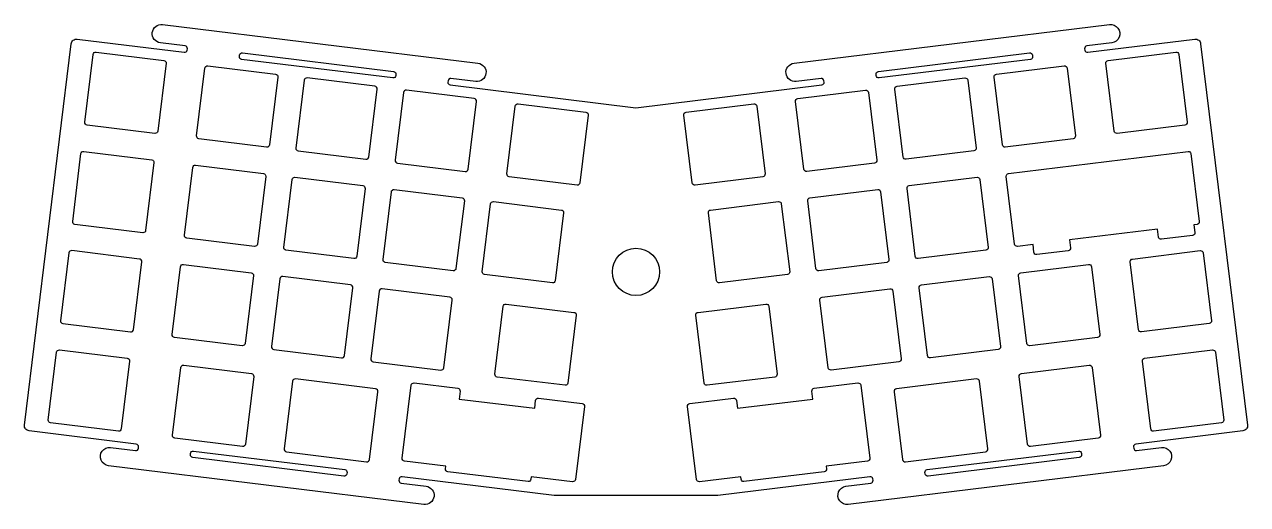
# Model space of a CAD drawing. Header units: millimetres. Extents: x -218 to 15, y 176 to 267.
import ezdxf

# ---------------------------------------------------------------- set-up
doc = ezdxf.new("R2010")
doc.units = ezdxf.units.MM
doc.header["$MEASUREMENT"] = 0

msp = doc.modelspace()

# ---------------------------------------------------------------- linework, layer by layer
for points in [[(-6.46, 186.51, 0.414214), (-5.91, 186.08), (-1.19, 186.65, -1), (-0.76, 183.18), (-60.81, 175.81, -1), (-61.24, 179.28), (-56.53, 179.86, 0.414214), (-56.09, 180.42), (-56.12, 180.67, 0.414214), (-56.68, 181.1), (-85.66, 177.54), (-116.78, 177.54), (-145.76, 181.1, 0.414214), (-146.32, 180.67), (-146.35, 180.42, 0.414214), (-145.91, 179.86), (-141.2, 179.28, -1), (-141.62, 175.81), (-201.67, 183.18, -1), (-201.25, 186.65), (-196.53, 186.08, 0.414214), (-195.97, 186.51), (-195.94, 186.76, 0.414214), (-196.38, 187.32), (-216.78, 189.82, -0.414214), (-217.65, 190.93), (-208.73, 263.54, -0.414214), (-207.62, 264.41), (-187.22, 261.91, 0.414214), (-186.66, 262.34), (-186.63, 262.59, 0.414214), (-187.07, 263.15), (-191.78, 263.72, -1), (-191.36, 267.2), (-131.31, 259.83, -1), (-131.73, 256.35), (-136.45, 256.93, 0.414214), (-137.01, 256.49), (-137.04, 256.25, 0.414214), (-136.6, 255.69), (-101.22, 251.35), (-65.84, 255.69, 0.414214), (-65.4, 256.25), (-65.43, 256.49, 0.414214), (-65.99, 256.93), (-70.7, 256.35, -1), (-71.13, 259.83), (-11.08, 267.2, -1), (-10.65, 263.72), (-15.37, 263.15, 0.414214), (-15.8, 262.59), (-15.77, 262.34, 0.414214), (-15.22, 261.91), (5.18, 264.41, -0.414214), (6.29, 263.54), (15.21, 190.93, -0.414214), (14.34, 189.82), (-6.06, 187.32, 0.414214), (-6.49, 186.76)], [(-204.01, 261.95), (-191.11, 260.37, -0.414214), (-190.67, 259.81), (-192.25, 246.91, -0.414214), (-192.81, 246.47), (-205.71, 248.06, -0.414214), (-206.15, 248.61), (-204.57, 261.52, -0.414214)], [(-176.15, 261.8), (-147.37, 258.27, -0.414214), (-146.93, 257.71), (-146.96, 257.47, -0.414214), (-147.52, 257.03), (-176.3, 260.57, -0.414214), (-176.74, 261.12), (-176.71, 261.37, -0.414214)], [(-55.07, 258.27), (-26.29, 261.8, -0.414214), (-25.73, 261.37), (-25.7, 261.12, -0.414214), (-26.13, 260.57), (-54.92, 257.03, -0.414214), (-55.48, 257.47), (-55.51, 257.71, -0.414214)], [(2.13, 261.52), (3.71, 248.61, -0.414214), (3.28, 248.06), (-9.63, 246.47, -0.414214), (-10.18, 246.91), (-11.77, 259.81, -0.414214), (-11.33, 260.37), (1.57, 261.95, -0.414214)], [(-169.4, 257.2), (-170.98, 244.3, -0.414214), (-171.54, 243.86), (-184.44, 245.44, -0.414214), (-184.88, 246), (-183.29, 258.9, -0.414214), (-182.74, 259.34), (-169.83, 257.76, -0.414214)], [(-17.99, 245.44), (-30.9, 243.86, -0.414214), (-31.45, 244.3), (-33.04, 257.2, -0.414214), (-32.6, 257.76), (-19.7, 259.34, -0.414214), (-19.14, 258.9), (-17.56, 246, -0.414214)], [(-150.49, 254.88, 0.414214), (-150.93, 255.43), (-163.83, 257.02, 0.414214), (-164.39, 256.58), (-165.97, 243.68, 0.414214), (-165.54, 243.12), (-152.63, 241.54, 0.414214), (-152.07, 241.97)], [(-50.36, 241.97), (-51.95, 254.88, -0.414214), (-51.51, 255.43), (-38.61, 257.02, -0.414214), (-38.05, 256.58), (-36.47, 243.68, -0.414214), (-36.9, 243.12), (-49.8, 241.54, -0.414214)], [(-147.06, 241.36, 0.414214), (-146.63, 240.8), (-133.72, 239.22, 0.414214), (-133.17, 239.65), (-131.58, 252.56, 0.414214), (-132.02, 253.11), (-144.92, 254.7, 0.414214), (-145.48, 254.26)], [(-70.42, 253.11), (-57.52, 254.7, -0.414214), (-56.96, 254.26), (-55.37, 241.36, -0.414214), (-55.81, 240.8), (-68.71, 239.22, -0.414214), (-69.27, 239.65), (-70.85, 252.56, -0.414214)], [(-125.79, 238.75), (-124.21, 251.65, -0.414214), (-123.65, 252.09), (-110.75, 250.5, -0.414214), (-110.31, 249.94), (-111.9, 237.04, -0.414214), (-112.45, 236.61), (-125.36, 238.19, -0.414214)], [(-90.54, 237.04), (-92.13, 249.94, -0.414214), (-91.69, 250.5), (-78.79, 252.09, -0.414214), (-78.23, 251.65), (-76.65, 238.75, -0.414214), (-77.08, 238.19), (-89.98, 236.61, -0.414214)], [(-195.13, 227.56), (-208.04, 229.15, -0.414214), (-208.47, 229.71), (-206.89, 242.61, -0.414214), (-206.33, 243.04), (-193.43, 241.46, -0.414214), (-192.99, 240.9), (-194.58, 228, -0.414214)], [(-18.68, 226.17), (-18.5, 224.68, -0.414214), (-18.93, 224.12), (-24.89, 223.39, -0.414214), (-25.45, 223.83), (-25.63, 225.31), (-28.58, 224.95, -0.414214), (-29.13, 225.39), (-30.72, 238.29, -0.414214), (-30.28, 238.85), (3.89, 243.04, -0.414214), (4.45, 242.61), (6.03, 229.71, -0.414214), (5.6, 229.15), (5.02, 229.08), (5.2, 227.59, -0.414214), (4.76, 227.03), (-1.19, 226.3, -0.414214), (-1.75, 226.73), (-1.93, 228.22)], [(-187.2, 227.09), (-185.62, 240, -0.414214), (-185.06, 240.43), (-172.16, 238.85, -0.414214), (-171.72, 238.29), (-173.3, 225.39, -0.414214), (-173.86, 224.95), (-186.76, 226.54, -0.414214)], [(-168.29, 224.77), (-166.71, 237.68, -0.414214), (-166.15, 238.11), (-153.25, 236.53, -0.414214), (-152.81, 235.97), (-154.4, 223.07, -0.414214), (-154.95, 222.63), (-167.86, 224.21, -0.414214)], [(-35.73, 237.68), (-34.14, 224.77, -0.414214), (-34.58, 224.21), (-47.48, 222.63, -0.414214), (-48.04, 223.07), (-49.62, 235.97, -0.414214), (-49.19, 236.53), (-36.29, 238.11, -0.414214)], [(-149.38, 222.45), (-147.8, 235.35, -0.414214), (-147.24, 235.79), (-134.34, 234.2, -0.414214), (-133.9, 233.65), (-135.49, 220.74, -0.414214), (-136.05, 220.31), (-148.95, 221.89, -0.414214)], [(-53.49, 221.89), (-66.39, 220.31, -0.414214), (-66.95, 220.74), (-68.53, 233.65, -0.414214), (-68.1, 234.2), (-55.19, 235.79, -0.414214), (-54.64, 235.35), (-53.05, 222.45, -0.414214)], [(-117.14, 217.99), (-130.04, 219.57, -0.414214), (-130.48, 220.13), (-128.89, 233.03, -0.414214), (-128.33, 233.47), (-115.43, 231.88, -0.414214), (-115, 231.33), (-116.58, 218.42, -0.414214)], [(-85.86, 218.42), (-87.44, 231.33, -0.414214), (-87.01, 231.88), (-74.1, 233.47, -0.414214), (-73.55, 233.03), (-71.96, 220.13, -0.414214), (-72.4, 219.57), (-85.3, 217.99, -0.414214)], [(-195.31, 221.99, 0.414214), (-195.75, 222.55), (-208.65, 224.14, 0.414214), (-209.21, 223.7), (-210.79, 210.8, 0.414214), (-210.36, 210.24), (-197.45, 208.66, 0.414214), (-196.9, 209.09)], [(6.77, 223.7), (8.36, 210.8, -0.414214), (7.92, 210.24), (-4.98, 208.66, -0.414214), (-5.54, 209.09), (-7.12, 221.99, -0.414214), (-6.69, 222.55), (6.21, 224.14, -0.414214)], [(-189.52, 208.19), (-187.94, 221.09, -0.414214), (-187.38, 221.52), (-174.48, 219.94, -0.414214), (-174.04, 219.38), (-175.63, 206.48, -0.414214), (-176.18, 206.04), (-189.09, 207.63, -0.414214)], [(-13.35, 207.63), (-26.25, 206.04, -0.414214), (-26.81, 206.48), (-28.4, 219.38, -0.414214), (-27.96, 219.94), (-15.06, 221.52, -0.414214), (-14.5, 221.09), (-12.92, 208.19, -0.414214)], [(-170.61, 205.86, 0.414214), (-170.18, 205.31), (-157.28, 203.72, 0.414214), (-156.72, 204.16), (-155.13, 217.06, 0.414214), (-155.57, 217.62), (-168.47, 219.2, 0.414214), (-169.03, 218.77)], [(-45.72, 204.16), (-47.3, 217.06, -0.414214), (-46.87, 217.62), (-33.96, 219.2, -0.414214), (-33.41, 218.77), (-31.82, 205.86, -0.414214), (-32.26, 205.31), (-45.16, 203.72, -0.414214)], [(-149.56, 216.88, 0.414214), (-150.12, 216.45), (-151.71, 203.54, 0.414214), (-151.27, 202.99), (-138.37, 201.4, 0.414214), (-137.81, 201.84), (-136.23, 214.74, 0.414214), (-136.66, 215.3)], [(-65.78, 215.3), (-52.87, 216.88, -0.414214), (-52.32, 216.45), (-50.73, 203.54, -0.414214), (-51.17, 202.99), (-64.07, 201.4, -0.414214), (-64.63, 201.84), (-66.21, 214.74, -0.414214)], [(-114.73, 198.5), (-127.64, 200.08, -0.414214), (-128.07, 200.64), (-126.49, 213.54, -0.414214), (-125.93, 213.98), (-113.03, 212.39, -0.414214), (-112.59, 211.84), (-114.17, 198.93, -0.414214)], [(-88.26, 198.93), (-89.85, 211.84, -0.414214), (-89.41, 212.39), (-76.51, 213.98, -0.414214), (-75.95, 213.54), (-74.37, 200.64, -0.414214), (-74.8, 200.08), (-87.7, 198.5, -0.414214)], [(-210.97, 205.23), (-198.07, 203.64, -0.414214), (-197.63, 203.09), (-199.22, 190.18, -0.414214), (-199.78, 189.75), (-212.68, 191.33, -0.414214), (-213.11, 191.89), (-211.53, 204.79, -0.414214)], [(10.24, 191.33), (-2.66, 189.75, -0.414214), (-3.22, 190.18), (-4.8, 203.09, -0.414214), (-4.37, 203.64), (8.54, 205.23, -0.414214), (9.09, 204.79), (10.68, 191.89, -0.414214)], [(-187.34, 202.33), (-174.44, 200.74, -0.414214), (-174, 200.18), (-175.58, 187.28, -0.414214), (-176.14, 186.85), (-189.04, 188.43, -0.414214), (-189.48, 188.99), (-187.9, 201.89, -0.414214)], [(-13.22, 188.43), (-26.12, 186.85, -0.414214), (-26.68, 187.28), (-28.26, 200.18, -0.414214), (-27.83, 200.74), (-14.93, 202.33, -0.414214), (-14.37, 201.89), (-12.78, 188.99, -0.414214)], [(-152.51, 183.94, 0.414214), (-151.95, 184.38), (-150.36, 197.28, 0.414214), (-150.8, 197.84), (-166.07, 199.71, 0.414214), (-166.62, 199.28), (-168.21, 186.38, 0.414214), (-167.77, 185.82)], [(-113.28, 180.14), (-121.16, 181.1), (-121.22, 180.61, -0.414214), (-121.78, 180.17), (-137.05, 182.05, -0.414214), (-137.48, 182.6), (-137.42, 183.1), (-145.3, 184.07, -0.414214), (-145.74, 184.62), (-144.03, 198.52, -0.414214), (-143.47, 198.95), (-135.15, 197.93, -0.414214), (-134.72, 197.38), (-134.9, 195.89), (-120.51, 194.12), (-120.33, 195.61, -0.414214), (-119.77, 196.05), (-111.46, 195.02, -0.414214), (-111.02, 194.47), (-112.73, 180.57, -0.414214)], [(-81.27, 181.1), (-89.15, 180.14, -0.414214), (-89.71, 180.57), (-91.42, 194.47, -0.414214), (-90.98, 195.02), (-82.66, 196.05, -0.414214), (-82.11, 195.61), (-81.92, 194.12), (-67.54, 195.89), (-67.72, 197.38, -0.414214), (-67.28, 197.93), (-58.96, 198.95, -0.414214), (-58.41, 198.52), (-56.7, 184.62, -0.414214), (-57.14, 184.07), (-65.02, 183.1), (-64.95, 182.6, -0.414214), (-65.39, 182.05), (-80.66, 180.17, -0.414214), (-81.21, 180.61)], [(-51.64, 197.84, 0.414214), (-52.07, 197.28), (-50.49, 184.38, 0.414214), (-49.93, 183.94), (-34.66, 185.82, 0.414214), (-34.23, 186.38), (-35.81, 199.28, 0.414214), (-36.37, 199.71)], [(-156.83, 181.2), (-185.61, 184.74, -0.414214), (-186.05, 185.29), (-186.02, 185.54, -0.414214), (-185.46, 185.98), (-156.68, 182.44, -0.414214), (-156.24, 181.88), (-156.27, 181.64, -0.414214)], [(-16.82, 184.74), (-45.61, 181.2, -0.414214), (-46.17, 181.64), (-46.2, 181.88, -0.414214), (-45.76, 182.44), (-16.98, 185.98, -0.414214), (-16.42, 185.54), (-16.39, 185.29, -0.414214)]]:
    msp.add_lwpolyline(points, format="xyb", close=True)
msp.add_circle((-101.22, 220.1), 4.5)

doc.saveas('drawing.dxf')
